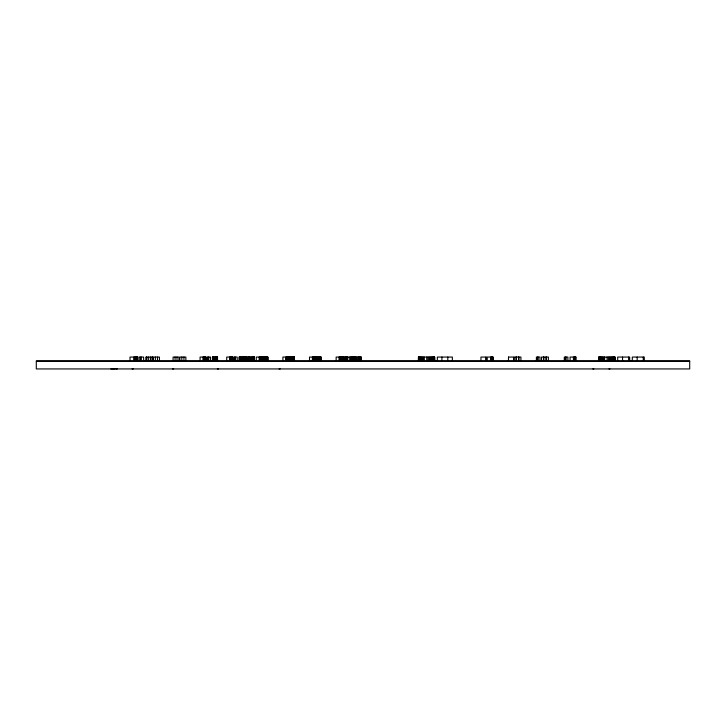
<?xml version="1.0" encoding="UTF-8"?>
<svg xmlns="http://www.w3.org/2000/svg" width="726" height="726" viewBox="0 0 726 726"><rect width="100%" height="100%" fill="white"/><g stroke="black" fill="none" stroke-linecap="round" stroke-linejoin="round"><path stroke-width="1.09" d="M150.509 357.065L150.572 361.085M614.913 361.085L615.04 357.065L598.778 357.065L598.85 361.085M146.144 361.076L146.298 357.065M152.759 357.065L152.705 361.076M214.234 357.065L214.297 361.085M244.172 357.065L244.208 361.085M246.813 357.065L246.74 361.076L246.813 357.065L239.108 357.065L239.208 361.085M254.427 357.065L254.318 361.076L254.427 357.065L247.702 357.065L247.748 361.076M570.082 361.085L570.082 357.065L575.881 357.065M598.85 357.065L599.05 361.085M603.615 361.085L603.851 357.065M146.135 357.065L152.705 357.065M262.73 357.065L267.903 357.065L267.858 361.085M288.676 357.065L282.895 357.065L282.895 361.085M342.717 357.065L342.726 361.085L342.654 357.065L353.526 357.065L353.526 361.076M354.488 357.065L361.149 357.065L361.149 361.076M418.512 357.065L418.439 361.085L418.439 357.065L434.702 357.065L434.647 361.085L434.575 357.065M486.139 357.065L480.948 357.065L480.948 361.085M493.018 357.065L487.219 357.065L487.219 361.085M508.454 357.065L513.645 357.065L513.69 361.085M137.459 361.076L137.532 357.065L130.018 357.065L130.018 361.076M217.546 361.085L217.537 357.065L212.482 357.065L212.582 361.085M629.578 361.076L689.7 361.076L689.7 368.935L36.3 368.935L36.3 361.076L433.776 361.085L433.776 357.065M36.3 361.094L689.7 361.094M110.878 368.926L115.089 368.926M116.151 368.935L117.294 368.935M132.087 368.935L133.23 368.935M172.588 368.926L173.659 368.926M217.383 368.926L218.453 368.926M279.093 368.926L280.163 368.926M592.888 368.935L593.85 368.935M608.978 368.935L609.949 368.935M615.04 357.065L614.813 361.085M423.349 357.065L423.267 361.085M205.866 361.085L205.866 357.065L200.086 357.065L200.086 361.085M232.492 361.085L232.456 357.065L226.712 357.065L226.712 361.085M262.013 361.085L262.05 357.065L256.269 357.065L256.269 361.085M288.676 361.085L288.639 357.065M315.256 361.085L315.293 357.065L309.521 357.065L309.521 361.085M341.882 361.085L341.919 357.065L336.147 357.065L336.147 361.085M644.289 361.085L644.289 357.065L632.301 357.065L632.301 361.085M643.254 357.065L643.254 361.085M637.174 357.065L637.174 361.085M629.669 361.085L629.669 357.065L617.681 357.065L617.681 361.085M628.625 357.065L628.625 361.085L614.514 361.085L614.523 357.065M622.545 357.065L622.545 361.085M614.114 357.065L614.114 361.085M613.606 357.065L613.606 361.085M612.989 357.065L612.989 361.085M612.263 357.065L612.263 361.085M611.437 357.065L611.437 361.085L434.466 361.076L434.475 357.065M610.512 357.065L610.512 361.085M609.477 357.065L609.477 361.085M608.334 357.065L608.334 361.085M607.081 357.065L607.081 361.085M604.649 357.065L604.649 361.085M602.68 357.065L602.68 361.085M601.854 357.065L601.854 361.085M601.11 357.065L601.11 361.085M600.447 357.065L600.447 361.085M599.867 357.065L599.867 361.085M599.395 357.065L599.395 361.085M598.914 357.065L598.914 361.085M575.8 357.065L575.827 361.085M575.7 357.065L575.654 361.085M575.464 357.065L575.564 361.085M575.391 357.065L575.382 361.085M575.028 357.065L575.028 361.085M574.729 357.065L574.729 361.085M574.293 357.065L574.293 361.085M573.431 357.065L573.431 361.085M567.895 361.085L567.895 357.065L564.293 357.065L564.293 361.085M566.126 357.065L566.126 361.085M565.3 357.065L565.3 361.085M548.375 361.085L548.375 357.065L541.542 357.065L541.542 361.085M546.351 357.065L546.351 361.085M546.034 357.065L546.034 361.085M543.828 357.065L543.828 361.085M543.529 357.065L543.529 361.085M539.99 361.085L539.99 357.065L536.396 357.065L536.396 361.085M538.229 357.065L538.229 361.085M537.403 357.065L537.403 361.085M520.923 361.085L520.923 357.065L514.081 357.065L514.081 361.085M518.89 357.065L518.89 361.085M518.573 357.065L518.573 361.085M516.367 357.065L516.367 361.085M516.068 357.065L516.068 361.085M508.518 357.065L508.454 361.085M492.936 357.065L492.963 361.085M492.791 361.085L492.727 357.065L492.7 361.085M492.527 357.065L492.527 361.085M492.174 357.065L492.174 361.085M491.865 357.065L491.865 361.085M491.438 357.065L491.438 361.085M490.567 357.065L490.567 361.085M486.184 361.085L486.066 357.065L486.057 361.085M452.362 361.085L452.362 357.065L437.351 357.065L437.351 361.085M447.788 357.065L447.788 361.085M441.907 357.065L441.907 361.085M434.184 357.065L434.184 361.085M433.259 357.065L433.259 361.085M432.642 357.065L432.642 361.085M431.925 357.065L431.925 361.085M431.099 357.065L431.099 361.085M430.173 357.065L430.173 361.085M429.139 357.065L429.139 361.085M427.986 357.065L427.986 361.085M426.743 357.065L426.743 361.085M424.311 357.065L424.311 361.085M422.341 357.065L422.341 361.085M421.516 357.065L421.516 361.085M420.771 357.065L420.771 361.085M420.109 357.065L420.109 361.085M419.519 357.065L419.519 361.085M419.047 357.065L419.047 361.085M418.711 357.065L418.711 361.085M361.067 357.065L361.085 361.076M360.84 357.065L360.867 361.076L360.686 357.065M360.577 357.065L360.559 361.076M360.178 357.065L360.178 361.076M359.724 357.065L359.724 361.076M359.161 357.065L359.161 361.076M358.535 357.065L358.535 361.076M357.864 357.065L357.864 361.076M356.72 357.065L356.72 361.076M355.885 357.065L355.885 361.076M355.277 357.065L355.277 361.076M354.842 357.065L354.842 361.076M354.569 357.065L354.569 361.076M353.326 357.065L353.326 361.076M353.226 357.065L353.226 361.076M352.872 357.065L352.872 361.076M352.4 357.065L352.4 361.076M351.856 357.065L351.856 361.076M351.266 357.065L351.266 361.076M350.476 357.065L350.476 361.076M349.76 357.065L349.76 361.076M347.727 357.065L347.736 361.085M347.545 357.065L347.572 361.085M347.427 357.065L347.427 361.085M347.327 357.065L347.327 361.085M347.037 357.065L347.037 361.085M346.683 357.065L346.683 361.085M346.257 357.065L346.257 361.085M345.776 357.065L345.776 361.085M345.258 357.065L345.258 361.085M344.378 357.065L344.378 361.085M343.734 357.065L343.734 361.085M343.271 357.065L343.271 361.085M343.035 357.065L343.035 361.085M342.899 357.065L342.935 361.085M341.764 357.065L341.692 361.085M341.42 357.065L341.42 361.085M341.057 357.065L341.057 361.085M340.63 357.065L340.63 361.085M340.185 357.065L340.185 361.085M339.577 357.065L339.577 361.085M339.024 357.065L339.024 361.085M321.11 361.085L321.101 357.065L316.028 357.065L316.028 361.085M320.919 357.065L320.946 361.085L320.801 357.065M320.62 357.065L320.701 361.085M320.411 357.065L320.411 361.085M320.057 357.065L320.057 361.085M319.631 357.065L319.631 361.085M319.15 357.065L319.15 361.085M318.632 357.065L318.632 361.085M317.752 357.065L317.752 361.085M317.108 357.065L317.108 361.085M316.645 357.065L316.645 361.085M316.309 357.065L316.309 361.085M316.091 357.065L316.1 361.085M315.138 357.065L315.066 361.085M314.939 357.065L314.939 361.085M314.794 357.065L314.794 361.085M314.431 357.065L314.431 361.085M314.004 357.065L314.004 361.085M313.559 357.065L313.559 361.085M312.951 357.065L312.951 361.085M312.398 357.065L312.398 361.085M294.484 361.085L294.447 357.065L289.356 357.065L289.393 361.085M294.348 357.065L294.348 361.085M294.13 357.065L294.13 361.085M293.812 357.065L293.812 361.085M293.422 357.065L293.422 361.085M292.959 357.065L292.959 361.085M292.433 357.065L292.433 361.085M291.834 357.065L291.834 361.085M291.162 357.065L291.162 361.085M290.645 357.065L290.645 361.085M290.255 357.065L290.255 361.085M290.001 357.065L289.928 361.085M289.647 357.065L289.674 361.085M289.502 357.065L289.493 361.085M288.449 357.065L288.449 361.085M288.168 357.065L288.168 361.085M287.814 357.065L287.814 361.085M287.387 357.065L287.387 361.085M286.933 357.065L286.933 361.085M286.325 357.065L286.325 361.085M285.781 357.065L285.781 361.085M267.712 357.065L267.722 361.085M267.558 357.065L267.558 361.085M267.504 357.065L267.504 361.085M267.186 357.065L267.186 361.085M266.796 357.065L266.796 361.085M266.333 357.065L266.333 361.085M265.807 357.065L265.807 361.085M265.208 357.065L265.208 361.085M264.536 357.065L264.536 361.085M264.019 357.065L264.019 361.085M263.629 357.065L263.629 361.085M263.302 357.065L263.302 361.085M263.021 357.065L263.048 361.085M262.866 361.085L262.876 357.065L262.767 361.085M261.895 357.065L261.823 361.085M261.551 357.065L261.551 361.085M261.188 357.065L261.188 361.085M260.761 357.065L260.761 361.085M260.307 357.065L260.307 361.085M259.699 357.065L259.699 361.085M259.155 357.065L259.155 361.085M254.182 357.065L254.191 361.076M253.982 357.065L253.9 361.076M253.746 357.065L253.746 361.076M253.501 357.065L253.501 361.076M252.984 357.065L252.984 361.076M252.385 357.065L252.385 361.076M251.695 357.065L251.695 361.076M250.924 357.065L250.924 361.076M250.053 357.065L250.053 361.076M249.381 357.065L249.381 361.076M248.864 357.065L248.864 361.076M248.446 357.065L248.446 361.076M248.12 357.065L248.12 361.076M247.893 357.065L247.875 361.076M246.613 357.065L246.522 361.076M246.159 357.065L246.159 361.076M245.697 357.065L245.697 361.076M245.143 357.065L245.143 361.076M244.553 357.065L244.553 361.076M244.036 357.065L244.036 361.085M243.764 357.065L243.882 361.085M243.618 357.065L243.627 361.085M243.292 357.065L243.292 361.085M242.847 357.065L242.847 361.085M242.293 357.065L242.293 361.085M241.64 357.065L241.64 361.085M240.923 357.065L240.923 361.085M240.36 357.065L240.36 361.085M239.916 357.065L239.916 361.085M239.562 357.065L239.562 361.085M239.353 357.065L239.353 361.085M237.184 361.085L237.184 357.065L233.581 357.065L233.581 361.085M235.415 357.065L235.415 361.085M234.589 357.065L234.589 361.085M232.338 357.065L232.338 361.085M232.138 357.065L232.266 361.085M231.993 357.065L231.993 361.085M231.63 357.065L231.63 361.085M231.204 357.065L231.204 361.085M230.75 357.065L230.75 361.085M230.142 357.065L230.142 361.085M229.597 357.065L229.597 361.085M217.437 357.065L217.437 361.085M217.256 357.065L217.256 361.085M217.001 357.065L217.001 361.085M216.666 357.065L216.666 361.085M216.221 357.065L216.221 361.085M215.667 357.065L215.667 361.085M215.014 357.065L215.014 361.085M213.734 357.065L213.734 361.085M213.29 357.065L213.29 361.085M212.936 357.065L212.936 361.085M212.818 357.065L212.818 361.085M212.609 357.065L212.727 361.085M210.558 361.085L210.558 357.065L206.955 357.065L206.955 361.085M208.789 357.065L208.789 361.085M207.963 357.065L207.963 361.085M205.367 357.065L205.367 361.085M205.004 357.065L205.004 361.085M204.578 357.065L204.578 361.085M204.124 357.065L204.124 361.085M203.516 357.065L203.516 361.085M202.971 357.065L202.971 361.085M185.874 361.085L185.874 357.065L179.866 357.065L179.866 361.085M183.932 357.065L183.932 361.085M181.809 357.065L181.809 361.085M178.986 361.085L178.986 357.065L173.087 357.065L173.087 361.085M177.008 357.065L177.008 361.085M175.066 357.065L175.066 361.085M159.439 361.085L159.439 357.065L153.431 357.065L153.431 361.085M157.497 357.065L157.497 361.085M155.373 357.065L155.373 361.085M152.342 357.065L152.342 361.076M152.224 357.065L152.224 361.076M148.63 357.065L148.63 361.085M146.452 357.065L146.452 361.076M146.253 357.065L146.253 361.076M143.63 361.076L143.63 357.065L138.947 357.065L138.947 361.076M141.334 357.065L141.334 361.076M140.254 357.065L140.254 361.076M137.332 357.065L137.332 361.076M137.232 357.065L137.232 361.076M137.069 357.065L137.069 361.076M136.878 357.065L136.878 361.076M136.406 357.065L136.406 361.076M135.862 357.065L135.862 361.076M135.272 357.065L135.272 361.076M134.482 357.065L134.482 361.076M133.766 357.065L133.766 361.076M205.712 361.085L205.712 357.065L205.639 361.085M146.716 361.076L146.716 357.065L146.652 361.085"/></g></svg>
